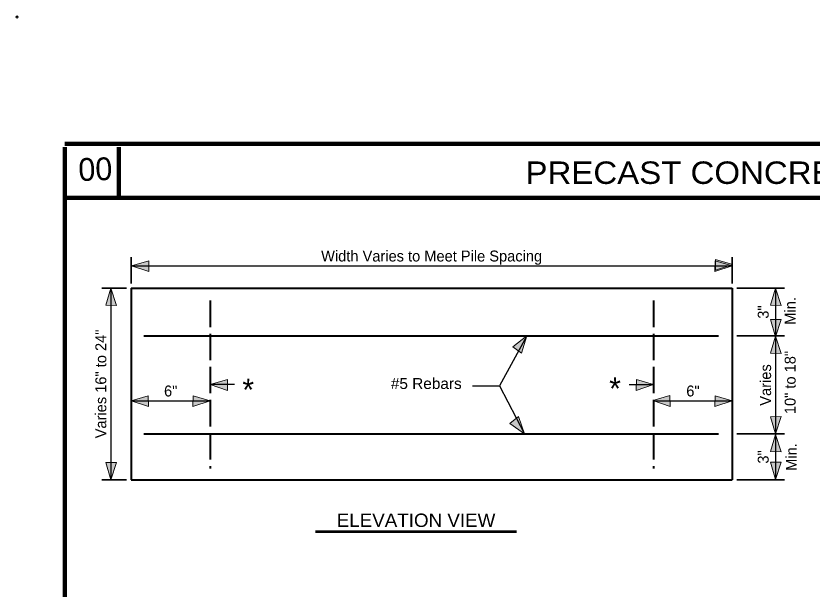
# Model space of a CAD drawing. Extents: x -8731 to -131, y -70198 to -56618.
# Drawn here: x -1726 to -896, y -69600 to -69003 of the extents above; entities that cross this region are included whole.
import ezdxf
from ezdxf.enums import TextEntityAlignment as Align

# ---------------------------------------------------------------- set-up
doc = ezdxf.new("R2010")
doc.units = 0
doc.header["$LTSCALE"] = 4.6
doc.header["$PDMODE"] = 32
doc.header["$PDSIZE"] = 2.3
doc.linetypes.add('LONG_DASHED', pattern=[7.5, 6, -1.5])
doc.layers.add('1', color=7, linetype='Continuous', lineweight=13)
doc.layers.add('3', color=7, linetype='Continuous', lineweight=40)

msp = doc.modelspace()

# ---------------------------------------------------------------- hatches: boundary and pattern name
at = {"layer": '1'}
for points in [[(-1605.2, -69263.56), (-1587.12, -69269.52), (-1587.28, -69258.28)], [(-978.8, -69263.56), (-996.88, -69269.52), (-996.74, -69258.28)], [(-978.26, -69262.04), (-996.34, -69268.02), (-996.18, -69256.76)], [(-1626.94, -69286.66), (-1620.98, -69304.74), (-1632.24, -69304.6)], [(-933.66, -69286.66), (-927.68, -69304.74), (-938.94, -69304.6)], [(-933.66, -69337.44), (-927.68, -69319.36), (-938.94, -69319.52)], [(-1193, -69336.46), (-1198.66, -69354.64), (-1207.72, -69347.98)], [(-933.66, -69336.66), (-927.68, -69354.74), (-938.94, -69354.6)], [(-1523.14, -69387.32), (-1505.06, -69393.28), (-1505.22, -69382.04)], [(-1060.86, -69387.32), (-1078.94, -69393.28), (-1078.78, -69382.04)], [(-1605.8, -69404.26), (-1587.72, -69410.24), (-1587.88, -69398.98)], [(-1523.14, -69404.26), (-1541.24, -69410.24), (-1541.08, -69398.98)], [(-1061.78, -69403.96), (-1043.7, -69409.92), (-1043.86, -69398.68)], [(-978.8, -69404.26), (-996.88, -69410.24), (-996.74, -69398.98)], [(-1195.4, -69438.62), (-1201.84, -69420.68), (-1210.6, -69427.74)], [(-933.66, -69438.68), (-927.68, -69420.6), (-938.94, -69420.76)], [(-933.66, -69439.16), (-927.68, -69457.24), (-938.94, -69457.08)], [(-1626.94, -69486.46), (-1620.98, -69468.38), (-1632.24, -69468.54)], [(-933.66, -69486.2), (-927.68, -69468.12), (-938.94, -69468.26)]]:
    msp.add_hatch(color=256, dxfattribs=at).paths.add_polyline_path(points)

# ---------------------------------------------------------------- linework, layer by layer
at = {"layer": '1', "lineweight": 100}
for p, q in [((-182.54, -69136.3), (-1674.76, -69136.3)), ((-1618.5, -69139.8), (-1618.5, -69192.56)), ((-182.54, -69192.56), (-1674.76, -69192.56))]:
    msp.add_line(p, q, dxfattribs=at)
msp.add_lwpolyline([(-1674.76, -69139.8), (-1674.76, -70157.74), (-184, -70157.74)], dxfattribs=at)
at = {"layer": '1'}
for points in [[(-1605.2, -69263.56), (-1587.12, -69269.52), (-1587.28, -69258.28)], [(-978.8, -69263.56), (-996.88, -69269.52), (-996.74, -69258.28)], [(-978.26, -69262.04), (-996.34, -69268.02), (-996.18, -69256.76)], [(-1626.94, -69286.66), (-1620.98, -69304.74), (-1632.24, -69304.6)], [(-933.66, -69286.66), (-927.68, -69304.74), (-938.94, -69304.6)], [(-933.66, -69337.44), (-927.68, -69319.36), (-938.94, -69319.52)], [(-1193, -69336.46), (-1198.66, -69354.64), (-1207.72, -69347.98)], [(-933.66, -69336.66), (-927.68, -69354.74), (-938.94, -69354.6)], [(-1523.14, -69387.32), (-1505.06, -69393.28), (-1505.22, -69382.04)], [(-1060.86, -69387.32), (-1078.94, -69393.28), (-1078.78, -69382.04)], [(-1605.8, -69404.26), (-1587.72, -69410.24), (-1587.88, -69398.98)], [(-1523.14, -69404.26), (-1541.24, -69410.24), (-1541.08, -69398.98)], [(-1061.78, -69403.96), (-1043.7, -69409.92), (-1043.86, -69398.68)], [(-978.8, -69404.26), (-996.88, -69410.24), (-996.74, -69398.98)], [(-1195.4, -69438.62), (-1201.84, -69420.68), (-1210.6, -69427.74)], [(-933.66, -69438.68), (-927.68, -69420.6), (-938.94, -69420.76)], [(-933.66, -69439.16), (-927.68, -69457.24), (-938.94, -69457.08)], [(-1626.94, -69486.46), (-1620.98, -69468.38), (-1632.24, -69468.54)], [(-933.66, -69486.2), (-927.68, -69468.12), (-938.94, -69468.26)]]:
    msp.add_lwpolyline(points, close=True, dxfattribs=at)
msp.add_point((-1724.7, -69004.1), dxfattribs=at)
at = {"layer": '3', "lineweight": 35}
for p, q in [((-1605.8, -69282.02), (-1605.8, -69254.26)), ((-978.8, -69282.02), (-978.8, -69254.26)), ((-1610.46, -69286.66), (-1636.26, -69286.66)), ((-924.34, -69286.66), (-974.14, -69286.66)), ((-924.34, -69336.46), (-974.14, -69336.46)), ((-924.34, -69438.62), (-974.14, -69438.62)), ((-1610.46, -69486.46), (-1636.26, -69486.46)), ((-924.34, -69486.46), (-974.14, -69486.46))]:
    msp.add_line(p, q, dxfattribs=at)
at = {"layer": '3', "lineweight": 25}
for p, q in [((-1605.8, -69263.56), (-978.8, -69263.56)), ((-1626.94, -69286.66), (-1626.94, -69486.46)), ((-1193, -69336.46), (-1221.5, -69388.52)), ((-1497.8, -69387.32), (-1523.14, -69387.32)), ((-1086.2, -69387.32), (-1060.86, -69387.32)), ((-1605.8, -69404.26), (-1523.14, -69404.26)), ((-1060.86, -69404.26), (-978.8, -69404.26))]:
    msp.add_line(p, q, dxfattribs=at)
at = {"layer": '3'}
for p, q in [((-1605.8, -69286.66), (-978.8, -69286.66)), ((-1605.8, -69286.66), (-1605.8, -69486.46)), ((-978.8, -69286.66), (-978.8, -69486.46)), ((-1592.6, -69336.46), (-993.2, -69336.46)), ((-1592.6, -69438.62), (-993.2, -69438.62)), ((-1605.8, -69486.46), (-978.8, -69486.46))]:
    msp.add_line(p, q, dxfattribs=at)
at = {"layer": '3', "linetype": 'LONG_DASHED'}
for p, q in [((-1523.14, -69299.72), (-1523.14, -69474.76)), ((-1060.86, -69299.72), (-1060.86, -69474.76))]:
    msp.add_line(p, q, dxfattribs=at)
at = {"layer": '3', "lineweight": 53}
msp.add_line((-1413.34, -69540.32), (-1203.94, -69540.32), dxfattribs=at)
at = {"layer": '3', "lineweight": 25}
for points in [[(-933.66, -69286.66), (-933.66, -69336.46), (-933.66, -69438.62), (-933.66, -69486.46)], [(-1249.7, -69388.52), (-1221.5, -69388.52), (-1195.4, -69438.62)]]:
    msp.add_lwpolyline(points, dxfattribs=at)

# ---------------------------------------------------------------- texts
at = {"layer": '1'}
msp.add_text('00', height=23.78, rotation=2.121, dxfattribs=at).set_placement((-1660.3, -69175.18))
at = {"layer": '3'}
for s, height, width, p in [('  PRECAST CONCRETE LAGGING  ', 23.4, 1.1, (-928.59, -69178.06)), ('#5 Rebars', 11.4, 1.05, (-1297.89, -69391.82)), ('ELEVATION VIEW', 13.95, 1.05, (-1308.58, -69535.66))]:
    msp.add_text(s, height=height, dxfattribs=dict(at, width=width)).set_placement(p, align=Align.CENTER)
for s, height, p in [('Width Varies to Meet Pile Spacing', 11.4, (-1292.33, -69258.92)), ('*', 23.4, (-1483.58, -69404.32)), ('*', 23.4, (-1101.08, -69403.06)), ('6"', 11.4, (-1564.43, -69399.62)), ('6"', 11.4, (-1019.79, -69399.62))]:
    msp.add_text(s, height=height, dxfattribs=at).set_placement(p, align=Align.CENTER)
for s, p in [('Min.', (-912.74, -69310.44)), ('3"', (-940.8, -69311.63)), ('Varies 16" to 24"', (-1631.6, -69386.57)), ('10" to 18"', (-912.74, -69385.1)), ('Varies', (-938.3, -69387.65)), ('Min.', (-911.5, -69462.74)), ('3"', (-940.8, -69462.69))]:
    msp.add_text(s, height=11.4, rotation=90, dxfattribs=at).set_placement(p, align=Align.CENTER)

doc.saveas('drawing.dxf')
